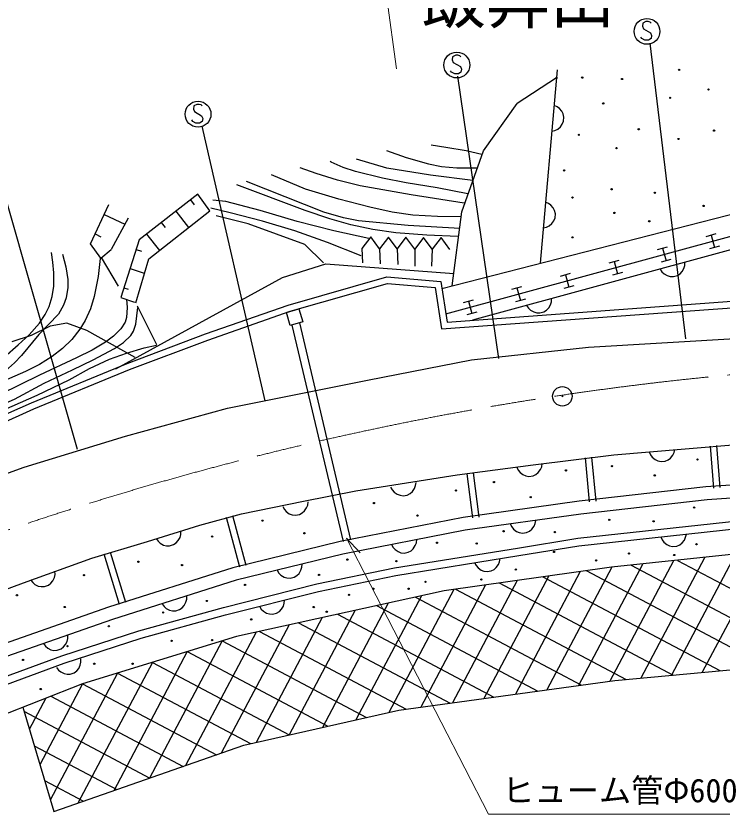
# Model space of a CAD drawing. Units: millimetres, scale not verified. Extents: x 40000 to 680000, y 20000 to 380000.
# Drawn here: x 130134 to 184823, y 257945 to 319728 of the extents above; entities that cross this region are included whole.
import ezdxf
from ezdxf.enums import TextEntityAlignment as Align

# ---------------------------------------------------------------- set-up
doc = ezdxf.new("R2010")
doc.units = ezdxf.units.MM
doc.header["$LTSCALE"] = 1000
doc.linetypes.add('CHAIN', pattern=[18.5, 12, -1.5, 3.5, -1.5])
for name, color, linetype, lineweight in [('M-BGD', 7, 'Continuous', 25), ('M-BGD-EXST', 7, 'Continuous', 25), ('M-BMK', 2, 'CHAIN', 13), ('M-BMK-SRVR', 3, 'Continuous', 25), ('M-STR-HTXT', 7, 'Continuous', 13), ('M-STR-STRC', 7, 'Continuous', 25)]:
    doc.layers.add(name, color=color, linetype=linetype, lineweight=lineweight)
doc.layers.add('M-BMK-HTXT', color=7, linetype='Continuous')
doc.styles.add('ＭＳ ゴシック', font='')
doc.styles.get('ＭＳ ゴシック').set_extended_font_data('MS Gothic')

msp = doc.modelspace()

# ---------------------------------------------------------------- linework, layer by layer
at = {"layer": 'M-BGD'}
for p, q in [((172055, 315549), (170735, 300585)), ((172001, 314934), (168954, 312944)), ((166350, 309286), (168954, 312944)), ((172045, 312703), (171813, 312804)), ((172233, 312566), (172045, 312703)), ((172415, 312349), (172233, 312566)), ((172517, 312140), (172415, 312349)), ((172576, 311893), (172517, 312140)), ((172447, 311343), (172548, 311575)), ((172548, 311575), (172576, 311893)), ((171637, 310812), (171883, 310870)), ((171883, 310870), (172093, 310972)), ((172093, 310972), (172310, 311154)), ((172310, 311154), (172447, 311343)), ((164675, 304573), (166350, 309286)), ((144211, 305937), (139684, 302402)), ((145141, 304635), (144211, 305937)), ((143645, 305495), (143941, 305116)), ((171385, 305221), (171153, 305322)), ((171573, 305084), (171385, 305221)), ((135901, 302092), (137327, 305131)), ((140428, 300914), (145141, 304635)), ((142513, 304611), (143504, 303342)), ((163126, 298635), (186623, 304655)), ((171755, 304867), (171573, 305084)), ((171857, 304657), (171755, 304867)), ((171915, 304411), (171857, 304657)), ((136971, 304371), (138570, 303620)), ((138816, 304076), (137513, 301658)), ((148118, 303642), (145637, 304263)), ((163931, 298842), (164675, 304573)), ((171787, 303860), (171887, 304092)), ((171887, 304092), (171915, 304411)), ((141381, 303728), (141680, 303345)), ((152521, 302030), (148118, 303642)), ((170977, 303330), (171223, 303388)), ((171223, 303388), (171433, 303490)), ((171433, 303490), (171649, 303672)), ((171649, 303672), (171787, 303860)), ((136257, 302852), (136712, 302638)), ((140250, 302844), (141250, 301563)), ((163430, 296657), (185992, 302799)), ((183594, 302665), (184366, 302875)), ((183980, 302770), (184243, 301805)), ((139684, 302402), (138257, 297937)), ((157614, 302623), (156924, 301720)), ((158288, 301708), (157614, 302623)), ((158978, 302611), (158288, 301708)), ((159652, 301695), (158978, 302611)), ((160343, 302598), (159652, 301695)), ((161016, 301683), (160343, 302598)), ((161707, 302586), (161016, 301683)), ((162381, 301670), (161707, 302586)), ((163071, 302574), (162381, 301670)), ((163745, 301658), (163071, 302574)), ((136707, 300976), (135901, 302092)), ((136707, 300976), (137513, 301658)), ((139446, 301658), (139857, 301527)), ((153947, 300604), (152521, 302030)), ((156924, 301720), (156986, 300604)), ((158288, 301708), (158350, 300542)), ((159652, 301695), (159714, 300480)), ((161016, 301683), (161016, 300356)), ((162381, 301670), (162319, 300356)), ((186155, 301807), (165484, 296179)), ((179834, 301641), (180606, 301851)), ((180220, 301746), (180483, 300781)), ((184629, 301910), (183857, 301700)), ((138071, 298805), (136769, 301038)), ((139407, 297531), (140428, 300914)), ((180869, 300886), (180097, 300676)), ((150784, 299487), (154133, 300542)), ((154133, 300542), (164055, 299798)), ((176074, 300617), (176846, 300827)), ((176460, 300722), (176722, 299757)), ((181875, 300186), (181938, 300410)), ((181938, 300410), (181952, 300663)), ((138971, 300170), (140063, 299820)), ((172313, 299593), (173085, 299804)), ((172699, 299699), (172962, 298734)), ((177108, 299862), (176336, 299652)), ((180022, 300138), (180162, 299927)), ((180162, 299927), (180331, 299766)), ((180331, 299766), (180576, 299625)), ((181362, 299632), (181573, 299772)), ((181573, 299772), (181734, 299940)), ((181734, 299940), (181875, 300186)), ((137865, 292423), (150784, 299487)), ((151213, 297340), (158851, 299531)), ((158851, 299531), (163042, 299182)), ((163042, 299182), (163526, 296036)), ((163102, 295504), (212978, 299149)), ((163526, 296036), (212943, 299648)), ((180576, 299625), (180801, 299562)), ((180801, 299562), (181053, 299548)), ((181053, 299548), (181362, 299632)), ((138495, 298681), (138817, 298578)), ((151364, 296863), (158901, 299025)), ((158901, 299025), (162607, 298716)), ((162607, 298716), (163102, 295504)), ((168553, 298570), (169325, 298780)), ((168939, 298675), (169202, 297710)), ((173348, 298839), (172576, 298629)), ((138257, 297937), (139312, 297565)), ((169588, 297815), (168816, 297605)), ((171602, 297596), (171616, 297849)), ((141048, 294278), (139560, 297255)), ((144822, 295109), (151213, 297340)), ((164793, 297546), (165565, 297756)), ((165179, 297651), (165442, 296686)), ((169687, 297324), (169827, 297113)), ((171398, 297126), (171539, 297372)), ((171539, 297372), (171602, 297596)), ((144993, 294639), (151364, 296863)), ((151078, 296766), (152038, 297058)), ((151384, 295758), (151078, 296766)), ((152038, 297058), (152345, 296050)), ((165828, 296791), (165056, 296581)), ((169827, 297113), (169995, 296952)), ((169995, 296952), (170241, 296811)), ((170241, 296811), (170465, 296748)), ((170465, 296748), (170718, 296734)), ((170718, 296734), (171026, 296818)), ((171026, 296818), (171237, 296958)), ((171237, 296958), (171398, 297126)), ((134083, 295951), (132774, 295709)), ((135634, 295370), (134083, 295951)), ((152345, 296050), (151384, 295758)), ((152086, 295971), (156058, 279173)), ((132774, 295709), (131320, 294982)), ((139366, 293286), (135634, 295370)), ((151511, 295796), (155474, 279035)), ((131320, 294982), (129818, 294497)), ((138756, 292819), (144822, 295109)), ((138939, 292353), (144993, 294639)), ((131329, 289786), (138756, 292819)), ((131526, 289326), (138939, 292353)), ((122176, 285704), (131329, 289786)), ((122383, 285249), (131526, 289326)), ((181965, 286221), (190535, 286942)), ((176439, 285744), (181965, 286221)), ((181117, 285930), (181175, 286177)), ((184182, 283183), (183918, 286427)), ((184681, 283224), (184416, 286468)), ((170199, 284989), (176439, 285744)), ((174569, 282109), (174238, 285527)), ((175067, 282157), (174736, 285575)), ((179183, 285995), (179284, 285763)), ((179284, 285763), (179422, 285575)), ((179422, 285575), (179639, 285394)), ((180646, 285365), (180834, 285503)), ((180834, 285503), (181015, 285720)), ((181015, 285720), (181117, 285930)), ((164316, 284194), (170199, 284989)), ((170763, 284611), (170855, 284825)), ((170855, 284825), (170902, 285073)), ((179639, 285394), (179849, 285293)), ((179849, 285293), (180096, 285235)), ((180096, 285235), (180414, 285264)), ((180414, 285264), (180646, 285365)), ((165528, 280869), (165087, 284287)), ((166024, 280933), (165583, 284351)), ((168920, 284804), (169031, 284577)), ((169031, 284577), (169177, 284395)), ((169177, 284395), (169402, 284224)), ((169402, 284224), (169617, 284132)), ((170182, 284128), (170409, 284240)), ((170409, 284240), (170591, 284385)), ((170591, 284385), (170763, 284611)), ((156471, 282965), (164316, 284194)), ((161086, 283367), (161122, 283617)), ((169617, 284132), (169865, 284085)), ((169865, 284085), (170182, 284128)), ((192395, 283894), (183578, 283273)), ((159154, 283262), (159276, 283040)), ((159276, 283040), (159429, 282865)), ((160843, 282917), (161004, 283149)), ((161004, 283149), (161086, 283367)), ((183578, 283273), (173769, 282155)), ((152400, 282166), (156471, 282965)), ((159429, 282865), (159662, 282703)), ((159662, 282703), (159880, 282621)), ((159880, 282621), (160130, 282585)), ((160130, 282585), (160445, 282642)), ((160445, 282642), (160667, 282763)), ((160667, 282763), (160843, 282917)), ((192473, 282897), (183670, 282277)), ((147606, 281177), (152400, 282166)), ((150799, 281753), (150921, 281531)), ((152649, 281640), (152731, 281858)), ((152731, 281858), (152767, 282109)), ((173769, 282155), (164767, 280914)), ((183670, 282277), (173894, 281163)), ((144386, 280302), (147606, 281177)), ((150921, 281531), (151074, 281356)), ((151074, 281356), (151307, 281195)), ((151307, 281195), (151525, 281112)), ((151775, 281076), (152090, 281133)), ((152090, 281133), (152312, 281254)), ((152312, 281254), (152487, 281408)), ((152487, 281408), (152649, 281640)), ((173894, 281163), (164931, 279927)), ((147483, 277060), (146447, 280909)), ((147966, 277190), (146930, 281039)), ((151525, 281112), (151775, 281076)), ((164767, 280914), (155246, 279051)), ((170357, 280433), (170403, 280682)), ((173648, 279305), (188340, 280906)), ((140315, 279046), (144386, 280302)), ((164931, 279927), (155462, 278074)), ((168422, 280408), (168534, 280182)), ((168534, 280182), (168680, 280000)), ((168680, 280000), (168906, 279829)), ((169913, 279847), (170095, 279993)), ((170095, 279993), (170265, 280219)), ((170265, 280219), (170357, 280433)), ((173730, 278710), (188398, 280308)), ((140992, 279269), (141137, 279063)), ((142708, 279117), (142842, 279366)), ((142842, 279366), (142899, 279592)), ((142899, 279592), (142907, 279845)), ((168906, 279829), (169120, 279738)), ((168986, 278540), (173648, 279305)), ((169120, 279738), (169369, 279691)), ((169369, 279691), (169686, 279735)), ((169686, 279735), (169913, 279847)), ((180070, 279401), (180175, 279171)), ((181907, 279159), (182004, 279370)), ((182004, 279370), (182058, 279618)), ((136015, 277752), (140315, 279046)), ((141137, 279063), (141310, 278906)), ((141310, 278906), (141559, 278772)), ((141559, 278772), (141785, 278714)), ((141785, 278714), (142038, 278707)), ((142038, 278707), (142344, 278799)), ((142344, 278799), (142551, 278945)), ((142551, 278945), (142708, 279117)), ((155246, 279051), (146927, 277002)), ((159215, 278809), (159340, 278589)), ((160908, 278488), (161066, 278722)), ((161066, 278722), (161145, 278942)), ((161145, 278942), (161178, 279193)), ((169082, 277948), (173730, 278710)), ((192515, 278767), (176268, 277064)), ((180175, 279171), (180316, 278985)), ((180316, 278985), (180537, 278808)), ((180537, 278808), (180748, 278711)), ((180748, 278711), (180996, 278657)), ((180996, 278657), (181314, 278692)), ((181314, 278692), (181544, 278797)), ((181544, 278797), (181730, 278938)), ((181730, 278938), (181907, 279159)), ((138157, 274174), (136973, 278060)), ((138636, 274320), (137451, 278205)), ((155462, 278074), (147197, 276039)), ((159340, 278589), (159496, 278415)), ((159453, 277009), (168986, 278540)), ((159496, 278415), (159731, 278257)), ((159731, 278257), (159950, 278178)), ((159950, 278178), (160201, 278146)), ((160201, 278146), (160515, 278207)), ((160515, 278207), (160735, 278332)), ((160735, 278332), (160908, 278488)), ((188236, 278259), (183290, 268918)), ((130727, 275850), (136015, 277752)), ((159562, 276419), (169082, 277948)), ((167506, 277258), (167592, 277475)), ((167592, 277475), (167633, 277724)), ((181068, 277543), (176136, 268227)), ((183457, 277782), (178527, 268469)), ((185847, 278021), (180909, 268694)), ((181372, 277574), (195542, 270072)), ((146927, 277002), (137304, 273960)), ((150358, 276818), (150494, 276604)), ((152065, 276579), (152211, 276821)), ((152211, 276821), (152280, 277044)), ((152280, 277044), (152300, 277296)), ((153440, 275756), (159453, 277009)), ((176268, 277064), (163297, 275230)), ((165659, 277405), (165776, 277181)), ((165776, 277181), (165926, 277002)), ((165926, 277002), (166156, 276837)), ((166156, 276837), (166372, 276750)), ((166938, 276761), (167162, 276878)), ((167162, 276878), (167340, 277029)), ((167340, 277029), (167506, 277258)), ((176289, 277066), (171256, 267560)), ((178678, 277305), (173696, 267894)), ((177776, 277215), (191913, 269730)), ((132995, 275998), (133116, 276253)), ((133116, 276253), (133162, 276482)), ((133162, 276482), (133157, 276735)), ((150494, 276604), (150658, 276438)), ((150658, 276438), (150900, 276292)), ((150900, 276292), (151123, 276223)), ((151123, 276223), (151375, 276203)), ((151375, 276203), (151686, 276279)), ((151686, 276279), (151900, 276415)), ((151900, 276415), (152065, 276579)), ((153574, 275171), (159562, 276419)), ((166372, 276750), (166622, 276710)), ((171397, 276375), (166377, 266893)), ((166622, 276710), (166938, 276761)), ((173844, 276721), (168817, 267226)), ((170936, 276310), (184656, 269047)), ((174309, 276787), (188284, 269388)), ((125666, 273948), (130727, 275850)), ((131273, 276064), (131429, 275865)), ((131429, 275865), (131609, 275716)), ((131609, 275716), (131864, 275595)), ((131864, 275595), (132093, 275549)), ((132346, 275554), (132647, 275662)), ((132647, 275662), (132847, 275817)), ((132847, 275817), (132995, 275998)), ((147197, 276039), (137619, 273011)), ((146203, 273947), (153440, 275756)), ((166505, 275683), (161498, 266225)), ((168951, 276029), (163938, 266559)), ((167563, 275833), (181027, 268705)), ((132093, 275549), (132346, 275554)), ((146356, 273367), (153574, 275171)), ((163297, 275230), (147217, 271692)), ((164059, 275337), (159019, 265816)), ((164189, 275356), (177398, 268363)), ((143173, 274096), (143304, 274347)), ((143304, 274347), (143358, 274574)), ((143358, 274574), (143362, 274827)), ((150915, 274260), (150935, 274512)), ((161534, 274842), (156448, 265235)), ((161076, 274741), (173945, 267928)), ((137304, 273960), (128425, 270856)), ((139662, 272138), (146203, 273947)), ((141455, 274224), (141603, 274019)), ((141603, 274019), (141778, 273865)), ((141778, 273865), (142029, 273734)), ((142029, 273734), (142256, 273680)), ((142509, 273676), (142814, 273773)), ((142814, 273773), (143019, 273921)), ((143019, 273921), (143173, 274096)), ((148994, 274027), (149130, 273813)), ((149130, 273813), (149295, 273648)), ((150537, 273629), (150702, 273794)), ((150702, 273794), (150847, 274036)), ((150847, 274036), (150915, 274260)), ((156411, 273715), (151306, 264072)), ((158972, 274278), (153877, 264653)), ((158056, 274077), (170548, 267463)), ((139835, 271563), (146356, 273367)), ((142256, 273680), (142509, 273676)), ((153850, 273151), (148735, 263490)), ((149295, 273648), (149538, 273503)), ((149538, 273503), (149761, 273435)), ((149761, 273435), (150013, 273415)), ((150013, 273415), (150324, 273493)), ((150324, 273493), (150537, 273629)), ((155037, 273412), (167151, 266999)), ((137619, 273011), (128783, 269922)), ((151288, 272588), (146034, 262663)), ((152017, 272748), (163754, 266534)), ((133678, 270190), (139662, 272138)), ((148727, 272024), (143257, 261692)), ((148997, 272084), (160357, 266069)), ((133875, 269623), (139835, 271563)), ((133979, 271060), (134101, 271315)), ((134101, 271315), (134149, 271544)), ((134149, 271544), (134145, 271797)), ((147217, 271692), (135294, 268023)), ((146107, 271351), (140480, 260722)), ((146107, 271351), (157296, 265427)), ((132257, 271136), (132412, 270936)), ((132412, 270936), (132591, 270787)), ((132591, 270787), (132846, 270664)), ((132846, 270664), (133074, 270617)), ((133074, 270617), (133327, 270621)), ((133327, 270621), (133629, 270726)), ((133629, 270726), (133829, 270881)), ((133829, 270881), (133979, 271060)), ((128389, 268241), (133678, 270190)), ((143404, 270519), (137704, 259751)), ((143404, 270519), (154301, 264750)), ((176529, 268281), (196260, 270140)), ((128605, 267682), (133875, 269623)), ((140701, 269687), (134927, 258781)), ((134996, 269214), (135120, 269468)), ((135120, 269468), (135168, 269696)), ((135168, 269696), (135165, 269949)), ((140701, 269687), (151307, 264072)), ((137997, 268855), (132795, 259028)), ((133275, 269296), (133429, 269095)), ((133429, 269095), (133608, 268945)), ((133608, 268945), (133862, 268822)), ((133862, 268822), (134090, 268773)), ((134090, 268773), (134343, 268776)), ((134343, 268776), (134646, 268881)), ((134646, 268881), (134847, 269035)), ((134847, 269035), (134996, 269214)), ((137997, 268855), (148312, 263395)), ((159800, 265993), (176529, 268281)), ((135294, 268023), (123240, 263306)), ((135294, 268023), (131980, 261763)), ((135294, 268023), (145664, 262533)), ((132440, 266906), (131164, 264497)), ((132836, 267062), (143089, 261634)), ((130654, 266208), (133063, 258129)), ((130744, 265906), (140514, 260734)), ((147790, 263277), (159800, 265993)), ((131545, 263219), (137940, 259834)), ((133063, 258129), (147790, 263277)), ((132347, 260532), (135365, 258934))]:
    msp.add_line(p, q, dxfattribs=at)
for points in [[(166208, 308991), (164999, 309278), (163419, 309533), (162294, 309723)], [(158839, 309310), (160349, 308770), (162076, 308269), (163101, 308074), (164290, 307964), (165835, 307973)], [(165126, 305968), (162771, 306434), (160347, 306808), (158516, 307162), (156423, 307683), (155474, 307996), (154540, 308415), (154466, 308450)], [(165508, 306987), (162231, 307404), (158862, 307950), (156502, 308641)], [(164839, 305237), (160746, 305871), (156794, 306583), (155045, 307009), (153389, 307525), (152143, 307973)], [(164585, 304186), (162781, 304198), (160862, 304314), (159280, 304551), (157540, 304926), (155132, 305543), (152559, 306322), (149915, 307432)], [(164362, 302659), (161964, 302753), (159563, 302951), (157781, 303208), (156081, 303562), (154433, 304016), (152539, 304660), (147242, 306668)], [(164504, 303264), (160512, 303515), (156678, 303868), (155497, 304101), (153972, 304536), (147988, 306923)], [(157457, 302500), (154748, 303085), (151920, 303805), (149049, 304672), (146383, 305364), (145379, 305459)], [(156867, 301163), (154264, 302196), (151731, 303092), (149241, 303844), (146714, 304496), (145220, 304855)], [(104334, 280980), (106587, 282279), (108740, 283397), (117232, 287519), (125967, 291377), (127052, 291889), (128119, 292507), (129236, 293337), (130310, 294262), (131154, 295053), (131964, 295957), (132409, 296615), (132716, 297249), (132945, 298015), (133064, 298817), (133078, 299832), (132995, 300676), (132882, 301429)], [(133748, 301288), (134007, 300316), (134159, 299329), (134153, 298720), (134015, 297917), (133814, 297342), (133427, 296655), (131912, 295056), (130563, 293455), (130034, 292866), (129312, 292255), (128280, 291648), (127184, 291127), (118550, 287166), (114847, 285621), (111174, 283976), (104844, 280623)], [(136662, 300944), (136494, 299556), (136198, 298023), (135900, 297060), (135496, 296144), (135088, 295471), (134462, 294689), (133736, 293987), (132935, 293363), (131950, 292743), (130877, 292193), (128125, 291013), (125345, 289705), (122858, 288417), (120334, 287231), (117574, 286246), (114718, 285117), (111879, 283639), (109021, 282274), (107584, 281571), (106370, 280856), (105544, 280295)], [(138698, 297793), (138749, 297171), (138700, 296380), (138580, 296015), (138270, 295515), (137686, 294932), (137074, 294476), (136040, 293850), (134831, 293251), (131962, 291931), (128919, 290414), (126307, 289102), (123400, 287768), (114574, 284309), (112736, 283486), (110594, 282404), (105980, 279617)], [(106368, 278890), (108711, 280422), (111186, 281917), (112951, 282863), (114899, 283785), (119167, 285500), (123272, 287264), (126560, 288571), (130013, 290072), (132308, 291292), (134501, 292346), (136119, 293095), (137764, 293974), (138455, 294442), (139024, 295000), (139231, 295321), (139430, 295865), (139571, 297163)], [(125950, 287372), (127485, 288316), (129201, 289238), (131765, 290367), (134251, 291570), (135832, 292431), (137369, 293151), (138684, 293636), (140053, 294025), (141014, 294255)]]:
    msp.add_lwpolyline(points, dxfattribs=at)
for centre, radius in [((181505, 315550), 50), ((181505, 315550), 30), ((181505, 315550), 10), ((172001, 314934), 50), ((172001, 314934), 30), ((172001, 314934), 10), ((173999, 314956), 50), ((173999, 314956), 30), ((173999, 314956), 10), ((177077, 314848), 50), ((177077, 314848), 30), ((177077, 314848), 10), ((183773, 314038), 50), ((183773, 314038), 30), ((183773, 314038), 10), ((180803, 313390), 50), ((180803, 313390), 30), ((180803, 313390), 10), ((175619, 312958), 50), ((175619, 312958), 30), ((175619, 312958), 10), ((178373, 310960), 50), ((178373, 310960), 30), ((178373, 310960), 10), ((184205, 310852), 50), ((184205, 310852), 30), ((184205, 310852), 10), ((173729, 310528), 50), ((173729, 310528), 30), ((173729, 310528), 10), ((181451, 310204), 50), ((181451, 310204), 30), ((181451, 310204), 10), ((176645, 309502), 50), ((176645, 309502), 30), ((176645, 309502), 10), ((172595, 307774), 50), ((172595, 307774), 30), ((172595, 307774), 10), ((176267, 306316), 50), ((176267, 306316), 30), ((176267, 306316), 10), ((179615, 306046), 50), ((179615, 306046), 30), ((179615, 306046), 10), ((173243, 305668), 50), ((173243, 305668), 30), ((173243, 305668), 10), ((183395, 305020), 50), ((183395, 305020), 30), ((183395, 305020), 10), ((176483, 304480), 50), ((176483, 304480), 30), ((176483, 304480), 10), ((179183, 303832), 50), ((179183, 303832), 30), ((179183, 303832), 10), ((173243, 302590), 50), ((173243, 302590), 30), ((173243, 302590), 10), ((182922, 285395), 50), ((176302, 284876), 50), ((176302, 284876), 30), ((176302, 284876), 10), ((182922, 285395), 30), ((182922, 285395), 10), ((172732, 284551), 50), ((172732, 284551), 30), ((172732, 284551), 10), ((179612, 284162), 50), ((167151, 283643), 50), ((167151, 283643), 30), ((167151, 283643), 10), ((179612, 284162), 30), ((179612, 284162), 10), ((164220, 282994), 50), ((164220, 282994), 30), ((164220, 282994), 10), ((170007, 282474), 50), ((170007, 282474), 30), ((170007, 282474), 10), ((157860, 282020), 50), ((157860, 282020), 30), ((157860, 282020), 10), ((182665, 281672), 50), ((182665, 281672), 30), ((182665, 281672), 10), ((149228, 280657), 50), ((149228, 280657), 30), ((149228, 280657), 10), ((161234, 281047), 50), ((161234, 281047), 30), ((161234, 281047), 10), ((176084, 280724), 50), ((176084, 280724), 30), ((176084, 280724), 10), ((179522, 280605), 50), ((179522, 280605), 30), ((179522, 280605), 10), ((167902, 279835), 50), ((145334, 279424), 50), ((145334, 279424), 30), ((145334, 279424), 10), ((152473, 279684), 50), ((152473, 279684), 30), ((152473, 279684), 10), ((167902, 279835), 30), ((167902, 279835), 10), ((171874, 279775), 50), ((171874, 279775), 30), ((171874, 279775), 10), ((162744, 278945), 50), ((162744, 278945), 30), ((162744, 278945), 10), ((165827, 278886), 50), ((165827, 278886), 30), ((165827, 278886), 10), ((182842, 278827), 50), ((182842, 278827), 30), ((182842, 278827), 10), ((171815, 278234), 50), ((171815, 278234), 30), ((171815, 278234), 10), ((177625, 278115), 50), ((177625, 278115), 30), ((177625, 278115), 10), ((181123, 277997), 50), ((181123, 277997), 30), ((139622, 277477), 50), ((139622, 277477), 30), ((139622, 277477), 10), ((155807, 277641), 50), ((155807, 277641), 30), ((155807, 277641), 10), ((159601, 277522), 50), ((159601, 277522), 30), ((159601, 277522), 10), ((175076, 277582), 50), ((175076, 277582), 30), ((175076, 277582), 10), ((181123, 277997), 10), ((142997, 277217), 50), ((142997, 277217), 30), ((142997, 277217), 10), ((168850, 276870), 50), ((168850, 276870), 30), ((168850, 276870), 10), ((135404, 276439), 50), ((135404, 276439), 30), ((135404, 276439), 10), ((153613, 276455), 50), ((153613, 276455), 30), ((153613, 276455), 10), ((147882, 275684), 50), ((147882, 275684), 30), ((147882, 275684), 10), ((161854, 275921), 50), ((161854, 275921), 30), ((161854, 275921), 10), ((166182, 276099), 50), ((166182, 276099), 30), ((166182, 276099), 10), ((155925, 274914), 50), ((155925, 274914), 30), ((157823, 275388), 50), ((157823, 275388), 30), ((157823, 275388), 10), ((160550, 275388), 50), ((160550, 275388), 30), ((160550, 275388), 10), ((130212, 274881), 50), ((130212, 274881), 30), ((130212, 274881), 10), ((144917, 274439), 50), ((144917, 274439), 30), ((144917, 274439), 10), ((155925, 274914), 10), ((133911, 273972), 50), ((133911, 273972), 30), ((133911, 273972), 10), ((153198, 273965), 50), ((153198, 273965), 30), ((153198, 273965), 10), ((141538, 273550), 50), ((141538, 273550), 30), ((141538, 273550), 10), ((154206, 273609), 50), ((154206, 273609), 30), ((154206, 273609), 10), ((137328, 272483), 50), ((137328, 272483), 30), ((137328, 272483), 10), ((148356, 273016), 50), ((148356, 273016), 30), ((148356, 273016), 10), ((142190, 271356), 50), ((142190, 271356), 30), ((142190, 271356), 10), ((145332, 271415), 50), ((145332, 271415), 30), ((145332, 271415), 10), ((134127, 270941), 50), ((134127, 270941), 30), ((134127, 270941), 10), ((130688, 269874), 50), ((130688, 269874), 30), ((130688, 269874), 10), ((136202, 269578), 50), ((136202, 269578), 30), ((136202, 269578), 10), ((139166, 269578), 50), ((139166, 269578), 30), ((139166, 269578), 10), ((132052, 267621), 50), ((132052, 267621), 30), ((132052, 267621), 10)]:
    msp.add_circle(centre, radius, dxfattribs=at)
at = {"layer": 'M-BGD-EXST'}
for p, q in [((178690, 319176), (178650, 318936)), ((178650, 318936), (178730, 318736)), ((178930, 319296), (178690, 319176)), ((179090, 319296), (178930, 319296)), ((179250, 319256), (179090, 319296)), ((179330, 319176), (179250, 319256)), ((178730, 318736), (179290, 318416)), ((179290, 318416), (179370, 318216)), ((179370, 318216), (179330, 317976)), ((178610, 317976), (178530, 318096)), ((178850, 317856), (178610, 317976)), ((179130, 317856), (178850, 317856)), ((179330, 317976), (179130, 317856)), ((182025, 294733), (179265, 317627)), ((163958, 316570), (163918, 316330)), ((164198, 316690), (163958, 316570)), ((164358, 316690), (164198, 316690)), ((164518, 316650), (164358, 316690)), ((164598, 316570), (164518, 316650)), ((163918, 316330), (163998, 316130)), ((163998, 316130), (164558, 315810)), ((164558, 315810), (164638, 315610)), ((163878, 315370), (163798, 315490)), ((164118, 315250), (163878, 315370)), ((164398, 315250), (164118, 315250)), ((164598, 315370), (164398, 315250)), ((164638, 315610), (164598, 315370)), ((164336, 315055), (167512, 293200)), ((143916, 312762), (143876, 312522)), ((144156, 312882), (143916, 312762)), ((144316, 312882), (144156, 312882)), ((144476, 312842), (144316, 312882)), ((144556, 312762), (144476, 312842)), ((143876, 312522), (143956, 312322)), ((143956, 312322), (144516, 312002)), ((143836, 311562), (143756, 311682)), ((144076, 311442), (143836, 311562)), ((144356, 311442), (144076, 311442)), ((144556, 311562), (144356, 311442)), ((144516, 312002), (144596, 311802)), ((144596, 311802), (144556, 311562)), ((149444, 289927), (144555, 311188)), ((128872, 307170), (134885, 286186))]:
    msp.add_line(p, q, dxfattribs=at)
for centre in [(179010, 318536), (164278, 315930), (144236, 312122)]:
    msp.add_circle(centre, 1000, dxfattribs=at)
at = {"layer": 'M-BMK'}
msp.add_arc((207985, 50732), 242263, 91.36438, 113.78674, dxfattribs=at)
at = {"layer": 'M-BMK-SRVR'}
for radius in [750, 30]:
    msp.add_circle((172453, 290282), radius, dxfattribs=at)
at = {"layer": 'M-STR-HTXT'}
for p, q in [((159599, 315632), (158320, 324969)), ((166729, 257945), (155736, 279302)), ((155736, 279302), (156796, 278160)), ((166729, 257945), (187417, 257945))]:
    msp.add_line(p, q, dxfattribs=at)
msp.add_arc((177747, 126710), 208151, 88.70762, 116.25787, dxfattribs=at)
at = {"layer": 'M-STR-STRC'}
for p, q in [((174492, 294085), (187651, 294873)), ((165428, 293100), (174492, 294085)), ((157350, 291524), (165428, 293100)), ((146513, 289356), (157350, 291524)), ((138631, 287189), (146513, 289356)), ((130772, 284810), (138631, 287189)), ((124316, 282470), (130772, 284810))]:
    msp.add_line(p, q, dxfattribs=at)

# ---------------------------------------------------------------- texts
at = {"layer": 'M-BMK-HTXT', "style": 'ＭＳ ゴシック'}
msp.add_text('飯奔山', height=3666, dxfattribs=at).set_placement((169012, 321004), align=Align.MIDDLE_CENTER)
at = {"layer": 'M-STR-HTXT', "style": 'ＭＳ ゴシック'}
msp.add_text('ヒューム管Φ600', height=1833, dxfattribs=at).set_placement((176907, 259772), align=Align.MIDDLE_CENTER)

doc.saveas('drawing.dxf')
